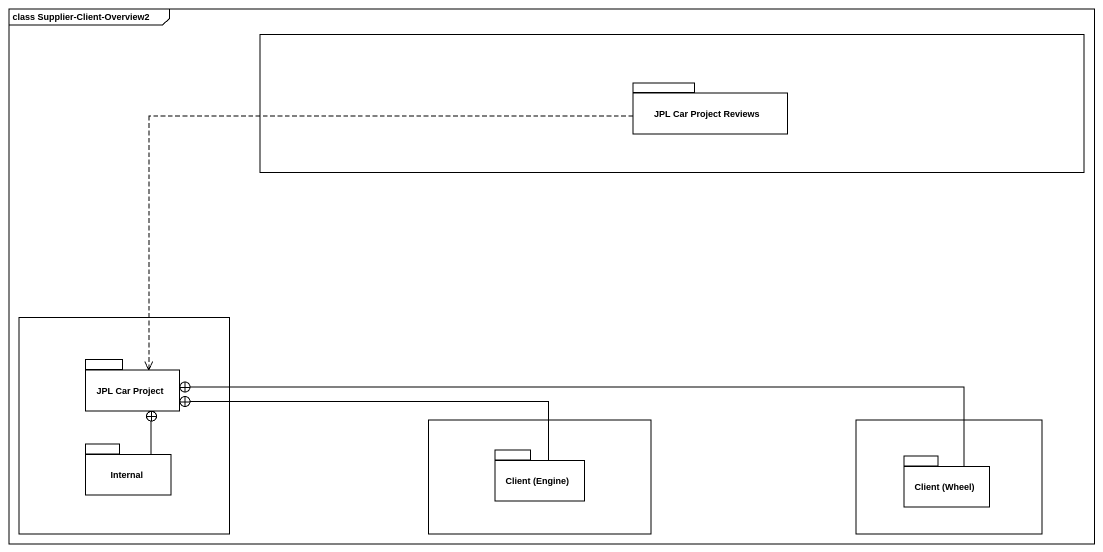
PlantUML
@startuml
mainframe class Supplier-Client-Overview2
rectangle " " as rectangle1 {
  package "JPL Car Project Reviews" as JPL_Car_Project_Reviews {
  }
}
rectangle " " as rectangle2 {
  package "JPL Car Project" as JPL_Car_Project {
  }
  package Internal {
  }
}
rectangle " " as rectangle3 {
  package "Client (Engine)" as Client_Engine {
  }
}
rectangle " " as rectangle4 {
  package "Client (Wheel)" as Client_Wheel {
  }
}
JPL_Car_Project_Reviews .left.> JPL_Car_Project
Internal -up-+ JPL_Car_Project
Client_Engine -left-+ JPL_Car_Project
Client_Wheel -left-+ JPL_Car_Project
@enduml
